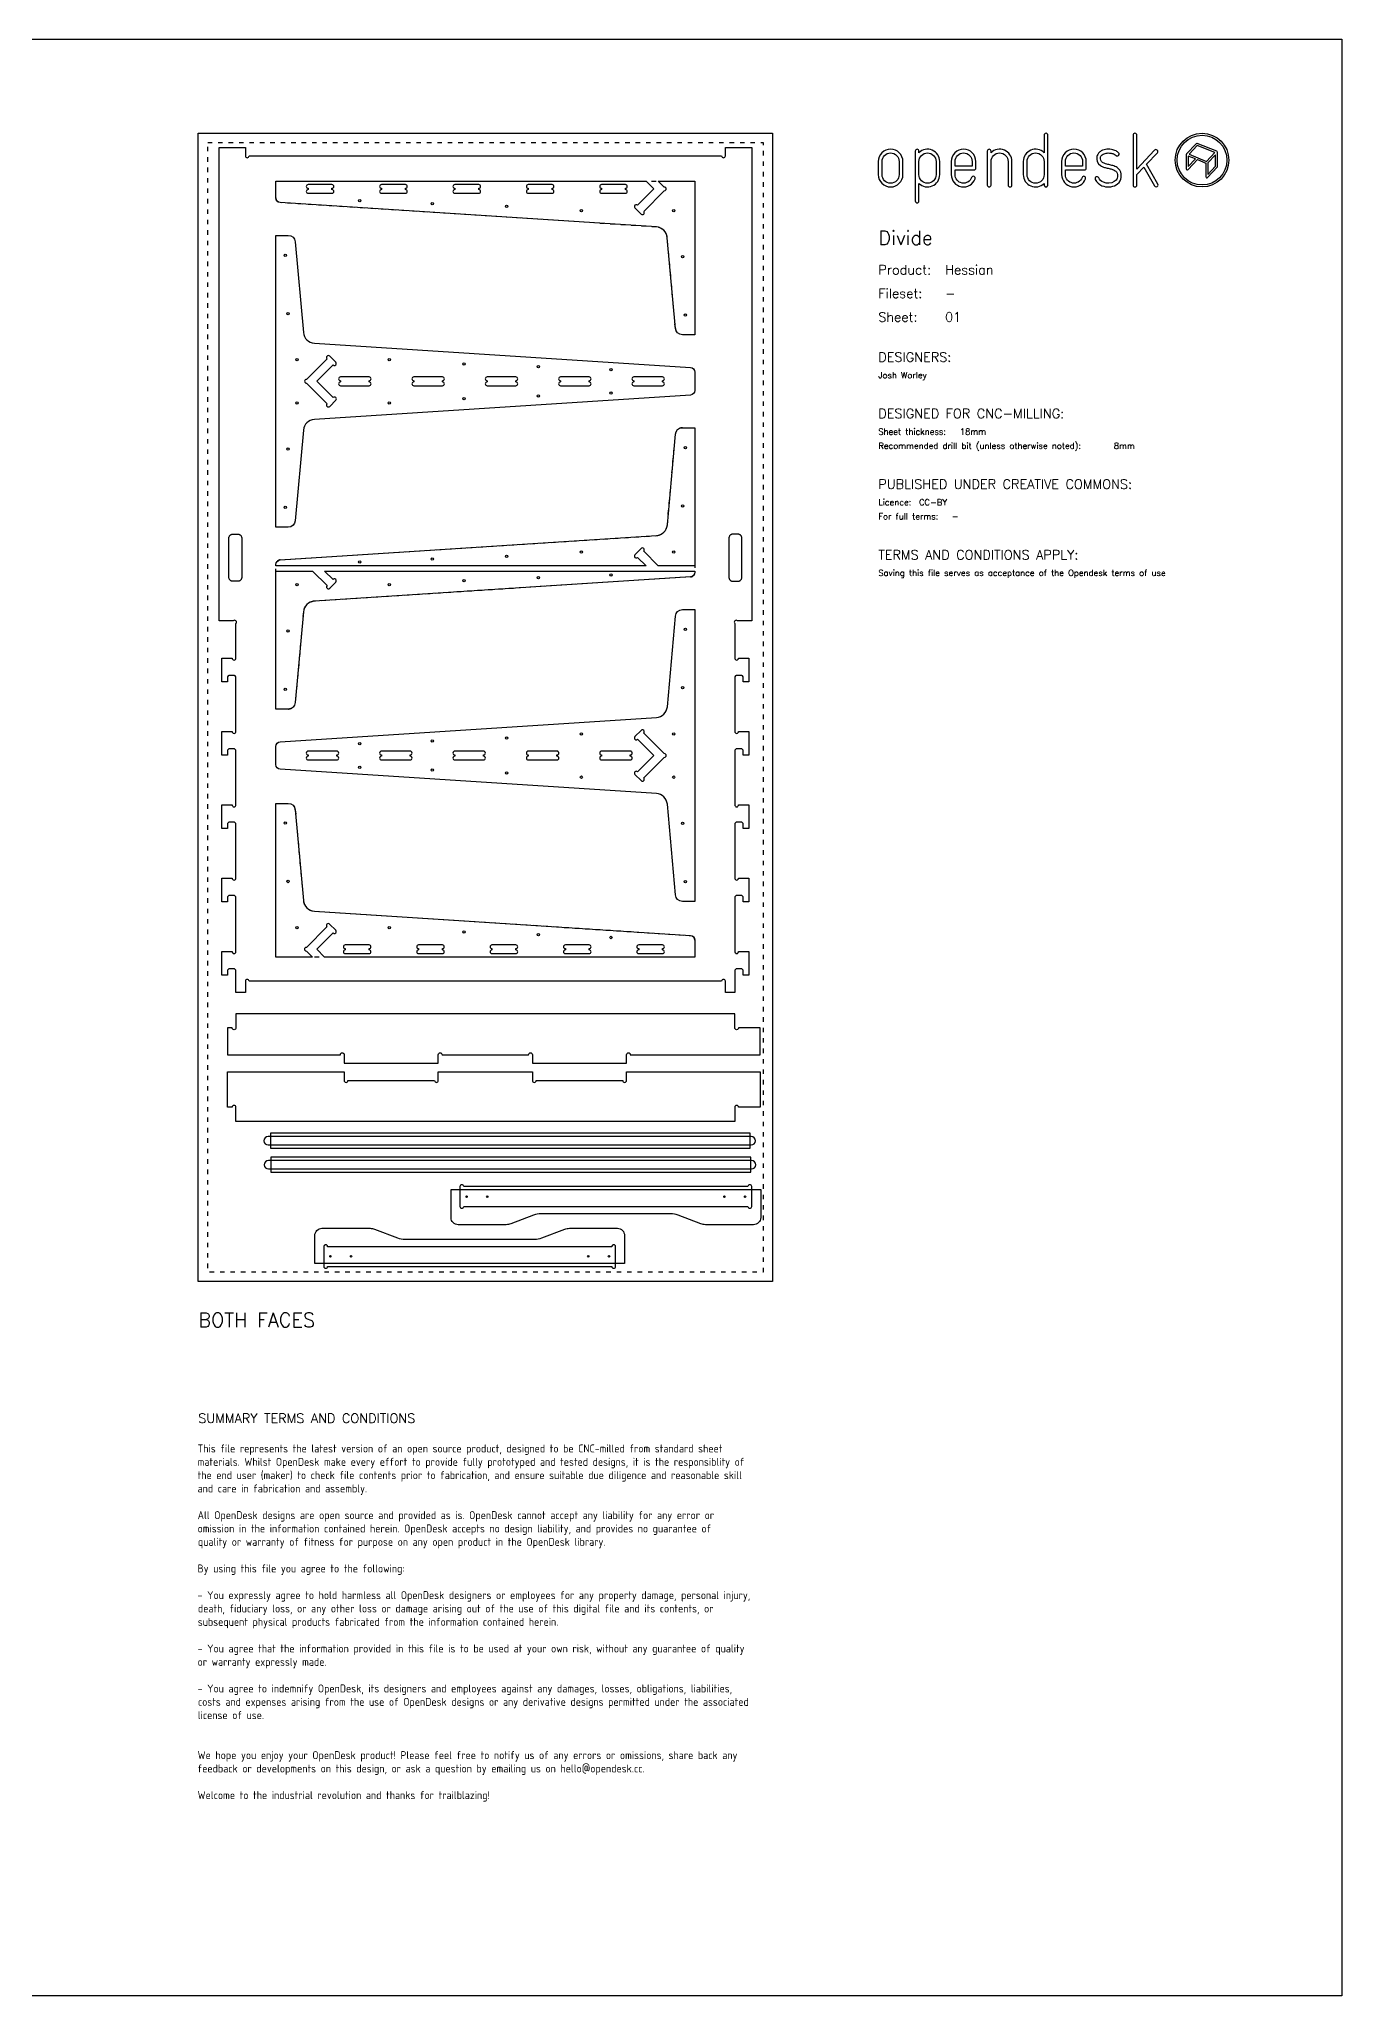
# Model space of a CAD drawing. Extents: x -300 to 5880, y -300 to 4158.
# Drawn here: x 3112 to 5880, y 0 to 4158 of the extents above; entities that cross this region are included whole.
import ezdxf
from ezdxf.enums import TextEntityAlignment as Align

# ---------------------------------------------------------------- set-up
doc = ezdxf.new("R2010")
doc.units = 0
doc.linetypes.add('DGN_STYLE_5', pattern=[22.17944, 9.505474, -12.673965])
for name, color, linetype in [('00-NOPRINT_TEXT', 7, 'CONTINUOUS'), ('00_NOPRINT_TOLERANCE', 7, 'DGN_STYLE_5'), ('TOP-CUT-INSIDE_18MM', 1, 'CONTINUOUS'), ('TOP-CUT-OUTSIDE_18MM', 220, 'CONTINUOUS'), ('TOP-HOLE-3MM-DIAM_18MM', 3, 'CONTINUOUS'), ('TOP-HOLE-6MM-DIAM_14MM', 220, 'CONTINUOUS'), ('TOP-POCKET-INSIDE_06MM', 6, 'CONTINUOUS'), ('TOP-POCKET-INSIDE_12MM', 140, 'CONTINUOUS'), ('TOP-POCKET-INSIDE_14MM', 190, 'CONTINUOUS')]:
    doc.layers.add(name, color=color, linetype=linetype)
doc.layers.add('BOARD_18MM-NOMINAL', color=3, linetype='CONTINUOUS', lineweight=30)
doc.styles.add('OD-ISOCP-17', font='isocp.shx', dxfattribs={"height": 17})
doc.styles.add('OD-SIMPLEX-13', font='simplex.shx', dxfattribs={"height": 13})
doc.styles.add('OD-SIMPLEX-20', font='simplex.shx', dxfattribs={"height": 20})
doc.styles.add('OD-SIMPLEX-30', font='simplex.shx', dxfattribs={"height": 30})

msp = doc.modelspace()

# ---------------------------------------------------------------- linework, layer by layer
at = {"layer": '00-NOPRINT_TEXT', "flags": 128}
msp.add_lwpolyline([(0, 4158), (5880, 4158), (5880, 0), (0, 0)], close=True, dxfattribs=at)
at = {"layer": '00-NOPRINT_TEXT'}
for points in [[(5203, 3870.1, 0.662711), (5247.4, 3851.4), (5247.4, 3848, 1), (5255.3, 3848), (5255.3, 3954, 1), (5247.4, 3954), (5247.4, 3916.7, 0.662711), (5203, 3898)], [(5459.1, 3886), (5482.1, 3846, 1), (5489, 3850), (5464.8, 3892.1), (5487.9, 3916.6, 1), (5482.1, 3922), (5444.4, 3881.9), (5444.4, 3954, 1), (5436.4, 3954), (5436.4, 3848, 1), (5444.4, 3848), (5444.4, 3870.4)], [(4895, 3898), (4895, 3870.1, 1), (4947.3, 3870.1), (4947.3, 3898, 1)], [(4939.3, 3898), (4939.3, 3870.1, -1), (4902.9, 3870.1), (4902.9, 3898, -1)], [(5025.6, 3898, 0.662711), (4981.3, 3916.7), (4981.3, 3920.1, 1), (4973.4, 3920.1), (4973.4, 3814.1, 1), (4981.3, 3814.1), (4981.3, 3851.4, 0.662711), (5025.6, 3870.1)], [(4981.3, 3898, -1), (5017.7, 3898), (5017.7, 3870.1, -1), (4981.3, 3870.1)], [(5102.3, 3898, 1), (5050, 3898), (5050, 3870.1, 0.839291), (5100.7, 3861.2, 1), (5093.3, 3863.9, -0.839291), (5058, 3870.1), (5058, 3880.1), (5098.3, 3880.1, 0.414214), (5102.3, 3884.1)], [(5094.4, 3888.1), (5058, 3888.1), (5058, 3898, -1), (5094.4, 3898)], [(5178.9, 3898, 0.662711), (5134.5, 3916.7), (5134.5, 3920.1, 1), (5126.6, 3920.1), (5126.6, 3848, 1), (5134.5, 3848), (5134.5, 3898, -1), (5170.9, 3898), (5170.9, 3848, 1), (5178.9, 3848)], [(5247.4, 3870.1, -1), (5211, 3870.1), (5211, 3898, -1), (5247.4, 3898)], [(5336.9, 3898, 1), (5284.6, 3898), (5284.6, 3870.1, 0.839291), (5335.3, 3861.2, 1), (5327.9, 3863.9, -0.839291), (5292.6, 3870.1), (5292.6, 3880.1), (5332.9, 3880.1, 0.414214), (5336.9, 3884.1)], [(5329, 3888.1), (5292.6, 3888.1), (5292.6, 3898, -1), (5329, 3898)], [(5400.1, 3920.3, 0.045707), (5395.6, 3922.3, 0.040194), (5390.8, 3923.5, 0.040556), (5383.5, 3924, 0.094973), (5371.7, 3921.8, 0.070872), (5365.8, 3918.4, 0.048346), (5363.1, 3915.9, 0.04488), (5361.1, 3913.1, 0.072273), (5359.4, 3908.6, 0.309308), (5366.9, 3889.4, 0.053458), (5372, 3886.7, 0.041245), (5379.1, 3884.5, -0.005863), (5387.4, 3882.6, -0.030773), (5394.7, 3880.3, -0.132607), (5400.9, 3875.8, -0.093408), (5402.4, 3872.9, -0.14847), (5402.6, 3862.7, -0.201639), (5396.5, 3855.2, -0.222831), (5373.2, 3853.9, -0.190617), (5363.3, 3863.4, 1), (5356.1, 3860, 0.190617), (5370.2, 3846.5, 0.222831), (5400.2, 3848.2, 0.201639), (5410.2, 3860.4, 0.14847), (5410, 3875.3, 0.093408), (5407, 3880.8, 0.132607), (5397.5, 3887.7, 0.030773), (5389.3, 3890.3, 0.005863), (5380.8, 3892.3, -0.041245), (5374.9, 3894.1, -0.053458), (5371.4, 3896, -0.305258), (5367.1, 3906.7, -0.07419), (5368, 3909.1, -0.042878), (5369.1, 3910.7, -0.048346), (5370.7, 3912.1, -0.070872), (5374.6, 3914.4, -0.094973), (5383.5, 3916.1, -0.040556), (5389.6, 3915.6, -0.040194), (5393.1, 3914.7, -0.045707), (5396.3, 3913.3, -0.062202), (5400.1, 3910.6, 1), (5405.5, 3916.4, 0.062202)], [(5615.1, 3885.8, 0.190898), (5615.7, 3887.3), (5615.7, 3917.6, 0.306072), (5614.4, 3919.6), (5572.8, 3936.3, 0.309065), (5570.5, 3935.8), (5550.1, 3914, 0.190898), (5549.5, 3912.6), (5549.5, 3882.2, 0.679405), (5553.1, 3880.8), (5572.9, 3901.9), (5591.1, 3894.5), (5591.1, 3865.5, 0.679405), (5594.7, 3864.1)]]:
    msp.add_lwpolyline(points, format="xyb", close=True, dxfattribs=at)
for points in [[(5553.7, 3909.6), (5553.7, 3887.4), (5568.8, 3903.5)], [(5592.6, 3898.3), (5610, 3916.9), (5572.6, 3931.9), (5555.2, 3913.4)], [(5595.2, 3870.7), (5611.5, 3888.1), (5611.5, 3912.4), (5595.2, 3895.1)]]:
    msp.add_lwpolyline(points, close=True, dxfattribs=at)
for radius in [57, 52.9]:
    msp.add_circle((5582.9, 3901), radius, dxfattribs=at)
at = {"layer": '00_NOPRINT_TOLERANCE', "flags": 128}
for points in [[(3450, 3958), (4670, 3958), (4670, 1518), (3450, 1518)], [(3470, 3938), (4650, 3938), (4650, 1538), (3470, 1538)]]:
    msp.add_lwpolyline(points, close=True, dxfattribs=at)
at = {"layer": '00_NOPRINT_TOLERANCE'}
for points in [[(4505, 3529.7), (4478.7, 3529.7, -0.388479), (4463.8, 3543.4), (4446.6, 3736.1, 0.370027), (4423.4, 3758.8), (3624.3, 3810.5, -0.395438), (3614.9, 3820.5), (3614.9, 3856.4), (4505, 3856.4)], [(3614.9, 3041.4, -0.395438), (3624.3, 3051.4), (4423.4, 3103, 0.370027), (4446.7, 3125.7), (4463.8, 3318.5, -0.388479), (4478.7, 3332.1), (4505, 3332.1), (4505.1, 3027.8), (4505.1, 3025.2, -0.395438), (4495.7, 3015.3), (3696.6, 2963.6, 0.370027), (3673.3, 2940.9), (3656.2, 2748.2, -0.388479), (3641.3, 2734.5), (3615, 2734.5), (3614.9, 3038.8)], [(3614.9, 2534), (3641.2, 2534, -0.388479), (3656.1, 2520.3), (3673.3, 2327.6, 0.370027), (3696.6, 2304.9), (4495.6, 2253.3, -0.395438), (4505, 2243.3), (4505, 2207.3), (3614.9, 2207.3)]]:
    msp.add_lwpolyline(points, format="xyb", close=True, dxfattribs=at)
at = {"layer": 'BOARD_18MM-NOMINAL', "flags": 128}
msp.add_lwpolyline([(3450, 3958), (4670, 3958), (4670, 1518), (3450, 1518)], close=True, dxfattribs=at)
at = {"layer": 'TOP-CUT-INSIDE_18MM'}
for points in [[(3734.1, 3841, 1), (3734.1, 3849), (3683.5, 3849, 1), (3683.5, 3841), (3683.5, 3838.4, 1), (3683.5, 3830.4), (3734.1, 3830.4, 1), (3734.1, 3838.4)], [(3890, 3841, 1), (3890, 3849), (3839.4, 3849, 1), (3839.4, 3841), (3839.4, 3838.4, 1), (3839.4, 3830.4), (3890, 3830.4, 1), (3890, 3838.4)], [(4045.8, 3841, 1), (4045.8, 3849), (3995.2, 3849, 1), (3995.2, 3841), (3995.2, 3838.4, 1), (3995.2, 3830.4), (4045.8, 3830.4, 1), (4045.8, 3838.4)], [(4201.7, 3841, 1), (4201.7, 3849), (4151.1, 3849, 1), (4151.1, 3841), (4151.1, 3838.4, 1), (4151.1, 3830.4), (4201.7, 3830.4, 1), (4201.7, 3838.4)], [(4357.6, 3841, 1), (4357.6, 3849), (4307, 3849, 1), (4307, 3841), (4307, 3838.4, 1), (4307, 3830.4), (4357.6, 3830.4, 1), (4357.6, 3838.4)], [(3679.8, 3426.9), (3723.5, 3383.2, 1), (3729.2, 3377.5), (3742.2, 3390.6, 1), (3736.5, 3396.2), (3701.8, 3430.9), (3736.5, 3465.6, 1), (3742.2, 3471.3), (3729.2, 3484.3, 1), (3723.5, 3478.7), (3679.8, 3434.9, 1)], [(3522.7, 3006, -0.059631), (3521.1, 3006.2, -0.055379), (3519.7, 3006.7, -0.05941), (3518.2, 3007.7, -0.049833), (3517, 3008.9, -0.049466), (3516, 3010.5, -0.042606), (3515.2, 3012.3, -0.039321), (3514.8, 3014.1, -0.037397), (3514.7, 3016), (3514.7, 3096, -0.037397), (3514.8, 3097.9, -0.039321), (3515.2, 3099.7, -0.042606), (3516, 3101.5, -0.049466), (3517, 3103.1, -0.049833), (3518.2, 3104.3, -0.05941), (3519.7, 3105.3, -0.055379), (3521.1, 3105.8, -0.059631), (3522.7, 3106), (3534.7, 3106, -0.059631), (3536.2, 3105.8, -0.055379), (3537.6, 3105.3, -0.05941), (3539.1, 3104.3, -0.049833), (3540.3, 3103.1, -0.049466), (3541.4, 3101.5, -0.042606), (3542.1, 3099.7, -0.039321), (3542.5, 3097.9, -0.037397), (3542.7, 3096), (3542.7, 3016, -0.037397), (3542.5, 3014.1, -0.039321), (3542.1, 3012.3, -0.042606), (3541.4, 3010.5, -0.049466), (3540.3, 3008.9, -0.049833), (3539.1, 3007.7, -0.05941), (3537.6, 3006.7, -0.055379), (3536.2, 3006.2, -0.059631), (3534.7, 3006)], [(4597.3, 3006, 0.059631), (4598.9, 3006.2, 0.055379), (4600.3, 3006.7, 0.05941), (4601.8, 3007.7, 0.049833), (4603, 3008.9, 0.049466), (4604, 3010.5, 0.042606), (4604.8, 3012.3, 0.039321), (4605.2, 3014.1, 0.037397), (4605.3, 3016), (4605.3, 3096, 0.037397), (4605.2, 3097.9, 0.039321), (4604.8, 3099.7, 0.042606), (4604, 3101.5, 0.049466), (4603, 3103.1, 0.049833), (4601.8, 3104.3, 0.05941), (4600.3, 3105.3, 0.055379), (4598.9, 3105.8, 0.059631), (4597.3, 3106), (4585.3, 3106, 0.059631), (4583.8, 3105.8, 0.055379), (4582.4, 3105.3, 0.05941), (4580.9, 3104.3, 0.049833), (4579.7, 3103.1, 0.049466), (4578.6, 3101.5, 0.042606), (4577.9, 3099.7, 0.039321), (4577.5, 3097.9, 0.037397), (4577.3, 3096), (4577.3, 3016, 0.037397), (4577.5, 3014.1, 0.039321), (4577.9, 3012.3, 0.042606), (4578.6, 3010.5, 0.049466), (4579.7, 3008.9, 0.049833), (4580.9, 3007.7, 0.05941), (4582.4, 3006.7, 0.055379), (4583.8, 3006.2, 0.059631), (4585.3, 3006)], [(4440.2, 2639.7), (4396.5, 2683.4, 1), (4390.8, 2689.1), (4377.8, 2676.1, 1), (4383.5, 2670.4), (4418.2, 2635.7), (4383.5, 2601, 1), (4377.8, 2595.3), (4390.8, 2582.3, 1), (4396.5, 2588), (4440.2, 2631.7, 1)], [(3762.3, 2222.7, 1), (3762.3, 2214.7), (3812.9, 2214.7, 1), (3812.9, 2222.7), (3812.9, 2225.3, 1), (3812.9, 2233.3), (3762.3, 2233.3, 1), (3762.3, 2225.3)], [(3918.2, 2222.7, 1), (3918.2, 2214.7), (3968.8, 2214.7, 1), (3968.8, 2222.7), (3968.8, 2225.3, 1), (3968.8, 2233.3), (3918.2, 2233.3, 1), (3918.2, 2225.3)], [(4074.1, 2222.7, 1), (4074.1, 2214.7), (4124.7, 2214.7, 1), (4124.7, 2222.7), (4124.7, 2225.3, 1), (4124.7, 2233.3), (4074.1, 2233.3, 1), (4074.1, 2225.3)], [(4230, 2222.7, 1), (4230, 2214.7), (4280.6, 2214.7, 1), (4280.6, 2222.7), (4280.6, 2225.3, 1), (4280.6, 2233.3), (4230, 2233.3, 1), (4230, 2225.3)], [(4385.8, 2222.7, 1), (4385.8, 2214.7), (4436.4, 2214.7, 1), (4436.4, 2222.7), (4436.4, 2225.3, 1), (4436.4, 2233.3), (4385.8, 2233.3, 1), (4385.8, 2225.3)]]:
    msp.add_lwpolyline(points, format="xyb", close=True, dxfattribs=at)
at = {"layer": 'TOP-CUT-OUTSIDE_18MM'}
msp.add_line((3729.2, 2991.1), (3742.2, 3004.1), dxfattribs=at)
for points in [[(4620, 2169), (4608, 2169), (4608, 2178, 0.414214), (4603.5, 2182.5), (4594.5, 2182.5, 0.414214), (4590, 2178), (4590, 2132), (4570, 2132), (4570, 2156, 1), (4562, 2156), (3558, 2156, 1), (3550, 2156), (3550, 2132), (3530, 2132), (3530, 2178, 0.414214), (3525.5, 2182.5), (3516.5, 2182.5, 0.414214), (3512, 2178), (3512, 2169), (3500, 2169), (3500, 2219), (3522, 2219, 1), (3530, 2219), (3530, 2333.9, 0.414214), (3525.5, 2338.4), (3516.5, 2338.4, 0.414214), (3512, 2333.9), (3512, 2324.9), (3500, 2324.9), (3500, 2374.9), (3522, 2374.9, 1), (3530, 2374.9), (3530, 2489.7, 0.414214), (3525.5, 2494.2), (3516.5, 2494.2, 0.414214), (3512, 2489.7), (3512, 2480.7), (3500, 2480.7), (3500, 2530.7), (3522, 2530.7, 1), (3530, 2530.7), (3530, 2645.6, 0.414214), (3525.5, 2650.1), (3516.5, 2650.1, 0.414214), (3512, 2645.6), (3512, 2636.6), (3500, 2636.6), (3500, 2686.6), (3522, 2686.6, 1), (3530, 2686.6), (3530, 2801.5, 0.414214), (3525.5, 2806), (3516.5, 2806, 0.414214), (3512, 2801.5), (3512, 2792.5), (3500, 2792.5), (3500, 2842.5), (3522, 2842.5, 1), (3530, 2842.5), (3530, 2916.3, 1), (3524.3, 2922), (3494, 2922), (3494, 3928), (3550, 3928), (3550, 3910, 1), (3558, 3910), (4562, 3910, 1), (4570, 3910), (4570, 3928), (4626, 3928), (4626, 2922), (4595.7, 2922, 1), (4590, 2916.3), (4590, 2842.5, 1), (4598, 2842.5), (4620, 2842.5), (4620, 2792.5), (4608, 2792.5), (4608, 2801.5, 0.414214), (4603.5, 2806), (4594.5, 2806, 0.414214), (4590, 2801.5), (4590, 2686.6, 1), (4598, 2686.6), (4620, 2686.6), (4620, 2636.6), (4608, 2636.6), (4608, 2645.6, 0.414214), (4603.5, 2650.1), (4594.5, 2650.1, 0.414214), (4590, 2645.6), (4590, 2530.7, 1), (4598, 2530.7), (4620, 2530.7), (4620, 2480.7), (4608, 2480.7), (4608, 2489.7, 0.414214), (4603.5, 2494.2), (4594.5, 2494.2, 0.414214), (4590, 2489.7), (4590, 2374.9, 1), (4598, 2374.9), (4620, 2374.9), (4620, 2324.9), (4608, 2324.9), (4608, 2333.9, 0.414214), (4603.5, 2338.4), (4594.5, 2338.4, 0.414214), (4590, 2333.9), (4590, 2219, 1), (4598, 2219), (4620, 2219)], [(4377.8, 3799.4), (4390.8, 3786.3, 1), (4396.5, 3792), (4440.2, 3835.7, 1), (4440.2, 3843.7), (4427.5, 3856.4), (4505, 3856.4), (4505, 3529.7), (4478.7, 3529.7, -0.388479), (4463.8, 3543.4), (4446.6, 3736.1, 0.370027), (4423.4, 3758.8), (3624.3, 3810.5, -0.395438), (3614.9, 3820.5), (3614.9, 3856.4), (4401.5, 3856.4), (4418.2, 3839.7), (4383.5, 3805, 1)], [(3696.6, 3511.8), (4495.7, 3460.2, -0.395438), (4505.1, 3450.2), (4505.1, 3411.7, -0.395438), (4495.7, 3401.7), (3696.6, 3350, 0.370027), (3673.3, 3327.3), (3656.2, 3134.6, -0.388479), (3641.3, 3120.9), (3615, 3120.9), (3615, 3740.9), (3641.3, 3740.9, -0.388479), (3656.2, 3727.3), (3673.3, 3534.5, 0.370027)], [(4383.5, 3056.8), (4401.5, 3038.8), (3614.9, 3038.8), (3614.9, 3041.4, -0.395438), (3624.3, 3051.4), (4423.4, 3103, 0.370027), (4446.7, 3125.7), (4463.8, 3318.5, -0.388479), (4478.7, 3332.1), (4505, 3332.1), (4505, 3038.8), (4427.5, 3038.8), (4396.5, 3069.9, 1), (4390.8, 3075.5), (4377.8, 3062.5, 1)], [(3736.5, 3009.8), (3718.5, 3027.8), (4505.1, 3027.8), (4505.1, 3025.2, -0.395438), (4495.7, 3015.3), (3696.6, 2963.6, 0.370027), (3673.3, 2940.9), (3656.2, 2748.2, -0.388479), (3641.3, 2734.5), (3615, 2734.5), (3615, 3027.8), (3692.5, 3027.8), (3723.5, 2996.8, 1), (3729.2, 2991.1), (3742.2, 3004.1, 1)], [(4423.4, 2554.8), (3624.3, 2606.5, -0.395438), (3614.9, 2616.4), (3614.9, 2655, -0.395438), (3624.3, 2664.9), (4423.4, 2716.6, 0.370027), (4446.7, 2739.3), (4463.8, 2932, -0.388479), (4478.7, 2945.7), (4505, 2945.7), (4505, 2325.7), (4478.7, 2325.7, -0.388479), (4463.8, 2339.4), (4446.7, 2532.1, 0.370027)], [(3742.1, 2264.4), (3729.1, 2277.4, 1), (3723.4, 2271.7), (3679.7, 2228, 1), (3679.7, 2220), (3692.4, 2207.3), (3614.9, 2207.3), (3614.9, 2534), (3641.2, 2534, -0.388479), (3656.1, 2520.3), (3673.3, 2327.6, 0.370027), (3696.6, 2304.9), (4495.6, 2253.3, -0.395438), (4505, 2243.3), (4505, 2207.3), (3718.4, 2207.3), (3701.7, 2224), (3736.5, 2258.7, 1)], [(3512, 2057), (3512, 2000), (3752, 2000, -1), (3760, 2000), (3760, 1982), (3960, 1982), (3960, 2000, -1), (3968, 2000), (4152, 2000, -1), (4160, 2000), (4160, 1982), (4360, 1982), (4360, 2000, -1), (4368, 2000), (4644, 2000), (4644, 2057), (4598, 2057, -1), (4590, 2057), (4590, 2087), (3530, 2087), (3530, 2057, -1), (3522, 2057)], [(3960, 1963.2), (4160, 1963.2), (4160, 1945.2, 1), (4168, 1945.2), (4352, 1945.2, 1), (4360, 1945.2), (4360, 1963.2), (4644, 1963.2), (4644, 1888.2), (4598, 1888.2, 1), (4590, 1888.2), (4590, 1858.2), (3530, 1858.2), (3530, 1888.2, 1), (3522, 1888.2), (3512, 1888.2), (3512, 1963.2), (3760, 1963.2), (3760, 1945.2, 1), (3768, 1945.2), (3952, 1945.2, 1), (3960, 1945.2)], [(3987, 1713.7), (4645, 1713.7), (4645, 1653.7, -0.414214), (4630, 1638.7), (4527.7, 1638.7, -0.090287), (4518.2, 1640.4), (4469.6, 1658.8, 0.090287), (4453.6, 1661.7), (4178.4, 1661.7, 0.090287), (4162.4, 1658.8), (4113.8, 1640.4, -0.088447), (4104.3, 1638.7), (4002, 1638.7, -0.414214), (3987, 1653.7)], [(4355.7, 1556), (3697.7, 1556), (3697.7, 1616, -0.414214), (3712.7, 1631), (3815, 1631, -0.090287), (3824.6, 1629.3), (3873.2, 1610.8, 0.090287), (3889.1, 1608), (4164.3, 1608, 0.090287), (4180.3, 1610.8), (4228.9, 1629.3, -0.088447), (4238.5, 1631), (4340.7, 1631, -0.414214), (4355.7, 1616)]]:
    msp.add_lwpolyline(points, format="xyb", close=True, dxfattribs=at)
for points in [[(3603.2, 1801.2), (4622.8, 1801.2), (4622.8, 1833.2), (3603.2, 1833.2)], [(3604.2, 1750.2), (4623.8, 1750.2), (4623.8, 1782.2), (3604.2, 1782.2)]]:
    msp.add_lwpolyline(points, close=True, dxfattribs=at)
at = {"layer": 'TOP-HOLE-3MM-DIAM_18MM'}
for centre in [(4020, 1698.2), (4064, 1698.2), (4568, 1698.2), (4612, 1698.2), (3730.7, 1571.5), (3774.7, 1571.5), (4278.7, 1571.5), (4322.7, 1571.5)]:
    msp.add_circle(centre, 1.5, dxfattribs=at)
at = {"layer": 'TOP-HOLE-6MM-DIAM_14MM'}
for centre in [(3793.2, 3814.7), (3947.2, 3808.7), (4105.2, 3802.7), (4264.2, 3793.7), (4460.2, 3793.7), (3634.8, 3698.9), (4479.2, 3695.7), (3640.8, 3574.9), (4485.2, 3571.7), (3659.8, 3476.9), (3855.8, 3476.9), (4014.8, 3467.9), (4172.8, 3461.9), (4326.8, 3455.9), (3659.8, 3384.9), (3855.8, 3384.9), (4014.8, 3393.9), (4172.8, 3399.9), (4326.8, 3405.9), (3640.8, 3286.9), (4485.2, 3290.1), (3634.8, 3162.9), (4479.2, 3166.1), (3793.2, 3047.1), (3947.2, 3053.1), (4105.2, 3059.1), (4264.2, 3068.1), (4460.2, 3068.1), (3659.8, 2998.5), (3855.8, 2998.5), (4014.8, 3007.5), (4172.8, 3013.5), (4326.8, 3019.5), (3640.8, 2900.5), (4485.2, 2903.7), (3634.8, 2776.5), (4479.2, 2779.7), (3793.2, 2660.7), (3947.2, 2666.7), (4105.2, 2672.7), (4264.2, 2681.7), (4460.2, 2681.7), (3793.2, 2610.7), (3947.2, 2604.7), (4105.2, 2598.7), (4264.2, 2589.7), (4460.2, 2589.7), (3634.7, 2492), (4479.2, 2491.7), (3640.7, 2368), (4485.2, 2367.7), (3659.7, 2270), (3855.7, 2270), (4014.7, 2261), (4172.7, 2255), (4326.7, 2249)]:
    msp.add_circle(centre, 2.5, dxfattribs=at)
at = {"layer": 'TOP-POCKET-INSIDE_06MM'}
for points in [[(4618, 1677.7, 1), (4626, 1677.7), (4626, 1719.7, 1), (4618, 1719.7), (4014, 1719.7, 1), (4006, 1719.7), (4006, 1677.7, 1), (4014, 1677.7)], [(3724.7, 1592, 1), (3716.7, 1592), (3716.7, 1550, 1), (3724.7, 1550), (4328.7, 1550, 1), (4336.7, 1550), (4336.7, 1592, 1), (4328.7, 1592)]]:
    msp.add_lwpolyline(points, format="xyb", close=True, dxfattribs=at)
at = {"layer": 'TOP-POCKET-INSIDE_12MM'}
for points in [[(4624.7, 1826.3), (3598.3, 1826.3, 0.414196), (3589.3, 1817.2, 0.414196), (3598.3, 1808.1), (4624.7, 1808.1, 0.414196), (4633.7, 1817.2, 0.414196)], [(4625.7, 1775.3), (3599.3, 1775.3, 0.414196), (3590.3, 1766.2, 0.414196), (3599.3, 1757.1), (4625.7, 1757.1, 0.414196), (4634.7, 1766.2, 0.414196)]]:
    msp.add_lwpolyline(points, format="xyb", close=True, dxfattribs=at)
at = {"layer": 'TOP-POCKET-INSIDE_14MM'}
for points in [[(3813, 3429.6), (3813, 3432.2, 1), (3813, 3440.2), (3752, 3440.2, 1), (3752, 3432.2), (3752, 3429.6, 1), (3752, 3421.6), (3813, 3421.6, 1)], [(3968.9, 3429.6), (3968.9, 3432.2, 1), (3968.9, 3440.2), (3907.9, 3440.2, 1), (3907.9, 3432.2), (3907.9, 3429.6, 1), (3907.9, 3421.6), (3968.9, 3421.6, 1)], [(4124.8, 3429.6), (4124.8, 3432.2, 1), (4124.8, 3440.2), (4063.8, 3440.2, 1), (4063.8, 3432.2), (4063.8, 3429.6, 1), (4063.8, 3421.6), (4124.8, 3421.6, 1)], [(4280.6, 3429.6), (4280.6, 3432.2, 1), (4280.6, 3440.2), (4219.6, 3440.2, 1), (4219.6, 3432.2), (4219.6, 3429.6, 1), (4219.6, 3421.6), (4280.6, 3421.6, 1)], [(4436.5, 3429.6), (4436.5, 3432.2, 1), (4436.5, 3440.2), (4375.5, 3440.2, 1), (4375.5, 3432.2), (4375.5, 3429.6, 1), (4375.5, 3421.6), (4436.5, 3421.6, 1)], [(3683.5, 2637), (3683.5, 2634.4, 1), (3683.5, 2626.4), (3744.5, 2626.4, 1), (3744.5, 2634.4), (3744.5, 2637, 1), (3744.5, 2645), (3683.5, 2645, 1)], [(3839.4, 2637), (3839.4, 2634.4, 1), (3839.4, 2626.4), (3900.4, 2626.4, 1), (3900.4, 2634.4), (3900.4, 2637, 1), (3900.4, 2645), (3839.4, 2645, 1)], [(3995.2, 2637), (3995.2, 2634.4, 1), (3995.2, 2626.4), (4056.2, 2626.4, 1), (4056.2, 2634.4), (4056.2, 2637, 1), (4056.2, 2645), (3995.2, 2645, 1)], [(4151.1, 2637), (4151.1, 2634.4, 1), (4151.1, 2626.4), (4212.1, 2626.4, 1), (4212.1, 2634.4), (4212.1, 2637, 1), (4212.1, 2645), (4151.1, 2645, 1)], [(4307, 2637), (4307, 2634.4, 1), (4307, 2626.4), (4368, 2626.4, 1), (4368, 2634.4), (4368, 2637, 1), (4368, 2645), (4307, 2645, 1)]]:
    msp.add_lwpolyline(points, format="xyb", close=True, dxfattribs=at)

# ---------------------------------------------------------------- texts
at = {"layer": '00-NOPRINT_TEXT'}
for s, height, style, p in [('Divide', 30, 'OD-SIMPLEX-30', (4895, 3720.9)), ('Product:', 20, 'OD-SIMPLEX-20', (4895, 3657.9)), ('Hessian', 20, 'OD-SIMPLEX-20', (5036.9, 3657.9)), ('Fileset:', 20, 'OD-SIMPLEX-20', (4895, 3607.7)), ('Sheet:', 20, 'OD-SIMPLEX-20', (4895, 3557.4)), ('01', 20, 'OD-SIMPLEX-20', (5036.9, 3557.5)), ('-', 20, 'OD-SIMPLEX-20', (5036.9, 3607.6)), ('DESIGNERS:', 20, 'OD-SIMPLEX-20', (4895, 3472.4)), ('Josh Worley', 13, 'OD-SIMPLEX-13', (4895, 3437.4)), ('DESIGNED FOR CNC-MILLING:', 20, 'OD-SIMPLEX-20', (4895, 3352.4)), ('Sheet thickness:', 13, 'OD-SIMPLEX-13', (4895, 3317.4)), ('18mm', 13, 'OD-SIMPLEX-13', (5068.3, 3317.4)), ('Recommended drill bit (unless otherwise noted):', 13, 'OD-SIMPLEX-13', (4895, 3287.4)), ('8mm', 13, 'OD-SIMPLEX-13', (5395.5, 3287.4)), ('PUBLISHED UNDER CREATIVE COMMONS:', 20, 'OD-SIMPLEX-20', (4895, 3202.4)), ('Licence:', 13, 'OD-SIMPLEX-13', (4895, 3167.4)), ('CC-BY', 13, 'OD-SIMPLEX-13', (4981.5, 3167.4)), ('For full terms:', 13, 'OD-SIMPLEX-13', (4895, 3137.4)), ('-', 13, 'OD-SIMPLEX-13', (5051.1, 3137.4)), ('TERMS AND CONDITIONS APPLY:', 20, 'OD-SIMPLEX-20', (4895, 3052.3)), ('Saving this file serves as acceptance of the Opendesk terms of use ', 13, 'OD-SIMPLEX-13', (4895, 3017.3))]:
    msp.add_text(s, height=height, dxfattribs=dict(at, style=style)).set_placement(p)
at = {"layer": '00-NOPRINT_TEXT', "color": 7}
for s, height, style, p in [('BOTH FACES', 30, 'OD-SIMPLEX-30', (3450, 1451.3)), ('SUMMARY TERMS AND CONDITIONS', 20, 'OD-SIMPLEX-20', (3450, 1237.4))]:
    msp.add_text(s, height=height, rotation=360, dxfattribs=dict(at, style=style)).set_placement(p, align=Align.TOP_LEFT)
at = {"layer": '00-NOPRINT_TEXT', "color": 7, "style": 'OD-ISOCP-17'}
for s, p in [('This file represents the latest version of an open source product, designed to be CNC-milled from standard sheet', (3448.5, 1154.7)), ('materials. Whilst OpenDesk make every effort to provide fully prototyped and tested designs, it is the responsiblity of', (3448.5, 1126.3)), ('the end user (maker) to check file contents prior to fabrication, and ensure suitable due diligence and reasonable skill', (3448.5, 1098)), ('and care in fabrication and assembly.', (3448.5, 1069.7)), ('All OpenDesk designs are open source and provided as is. OpenDesk cannot accept any liability for any error or', (3448.5, 1013)), ('omission in the information contained herein. OpenDesk accepts no design liability, and provides no guarantee of', (3448.5, 984.7)), ('quality or warranty of fitness for purpose on any open product in the OpenDesk library.', (3449.1, 956.3)), ('By using this file you agree to the following:', (3448.5, 899.7)), ('- You expressly agree to hold harmless all OpenDesk designers or employees for any property damage, personal injury,', (3448.5, 843)), ('death, fiduciary loss, or any other loss or damage arising out of the use of this digital file and its contents, or', (3449.1, 814.7)), ('subsequent physical products fabricated from the information contained herein.', (3449, 786.3)), ('- You agree that the information provided in this file is to be used at your own risk, without any guarantee of quality', (3448.5, 729.7)), ('or warranty expressly made.', (3448.5, 701.3)), ('- You agree to indemnify OpenDesk, its designers and employees against any damages, losses, obligations, liabilities,', (3448.5, 644.7)), ('costs and expenses arising from the use of OpenDesk designs or any derivative designs permitted under the associated', (3449.1, 616.3)), ('license of use.', (3448.8, 588)), ('We hope you enjoy your OpenDesk product! Please feel free to notify us of any errors or omissions, share back any', (3448.5, 503)), ('feedback or developments on this design, or ask a question by emailing us on hello@opendesk.cc.', (3448.5, 474.7)), ('Welcome to the industrial revolution and thanks for trailblazing!', (3448.5, 418))]:
    msp.add_text(s, height=17, rotation=360, dxfattribs=at).set_placement(p)

doc.saveas('drawing.dxf')
